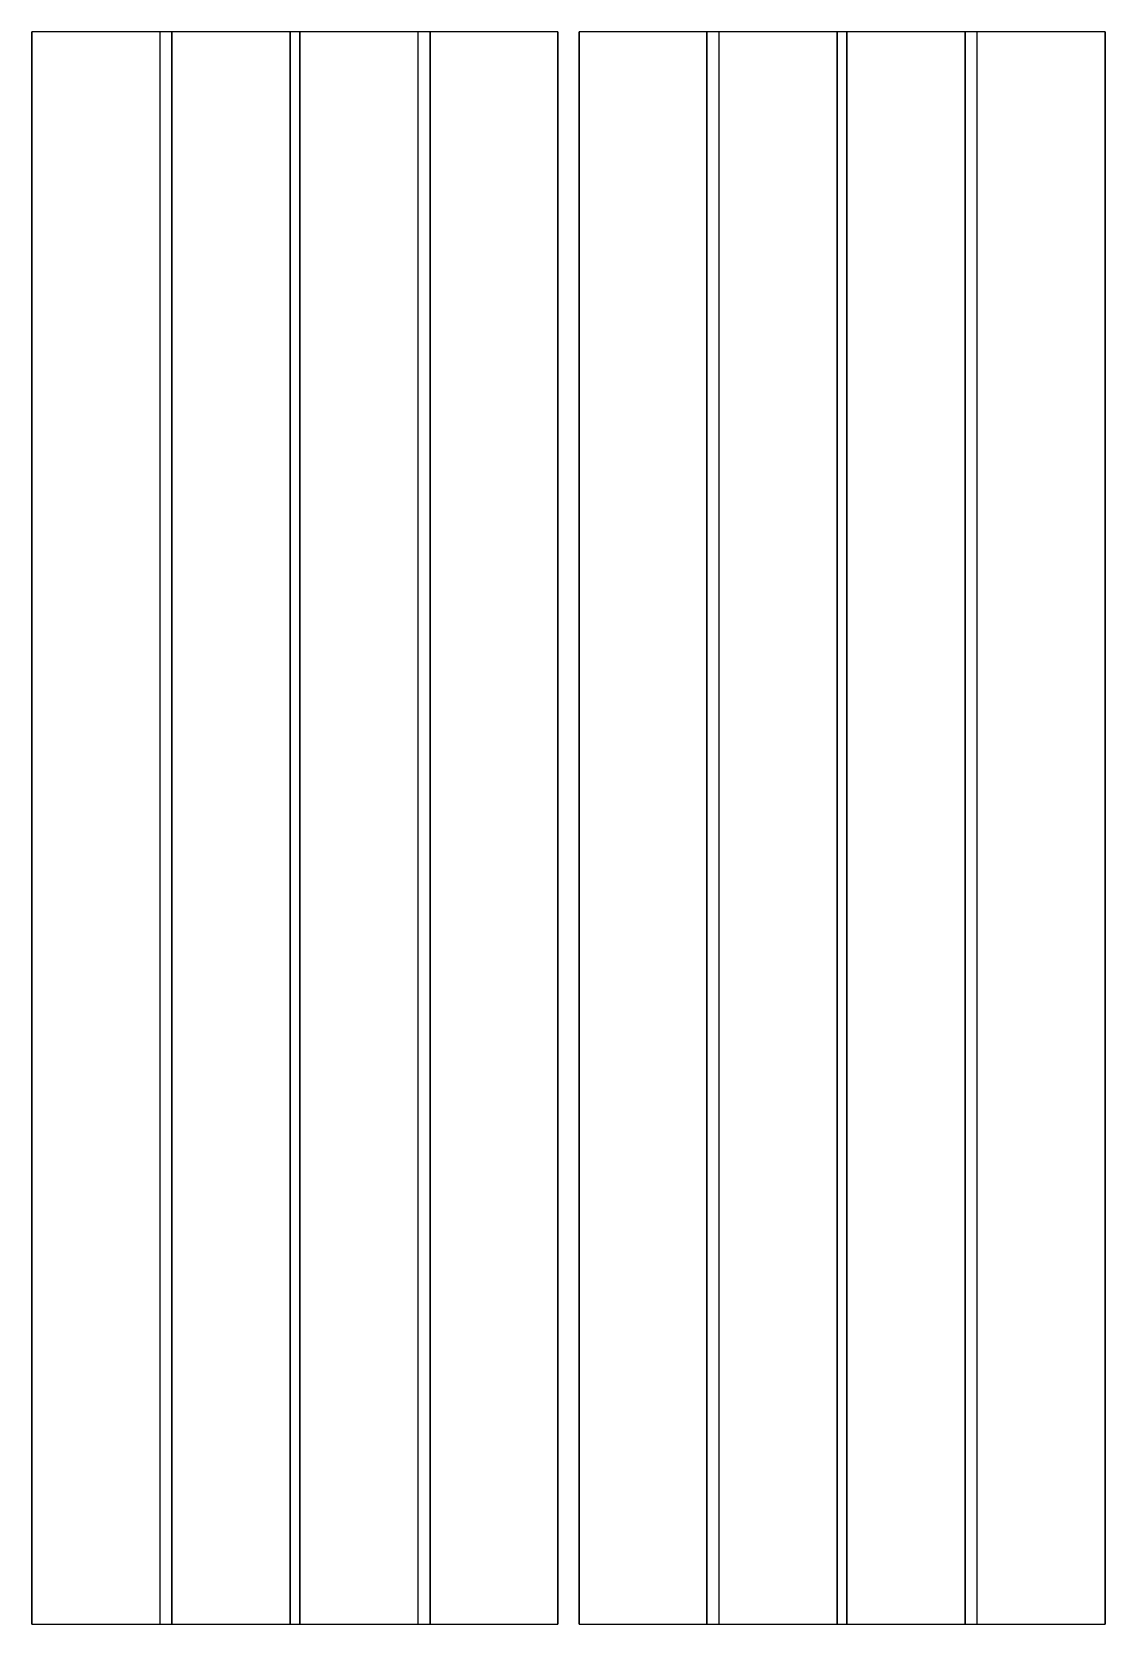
# Model space of a CAD drawing. Header units: metres. Extents: x -424 to 424, y -22 to 1234.
import ezdxf

# ---------------------------------------------------------------- set-up
doc = ezdxf.new("R2010")
doc.units = ezdxf.units.M

msp = doc.modelspace()

# ---------------------------------------------------------------- linework, layer by layer
at = {"layer": 'layer1', "color": 1}
for points in [[(-423.51724, 1233.83594, 13.06914), (-423.51724, -22.38654, 13.06914), (-313.03549, -22.38654, 13.06914), (-313.03549, 1233.83594, 13.06914)], [(-423.51724, 1233.83594, -13.06914), (-423.51724, -22.38654, -13.06914), (-423.51724, -22.38654, 13.06914), (-423.51724, 1233.83594, 13.06914)], [(-322.59329, 1233.83594, 7.54203), (-322.59329, -22.38654, 7.54203), (-212.11159, -22.38654, 7.54203), (-212.11159, 1233.83594, 7.54203)], [(-313.03549, 1233.83594, 13.06914), (-313.03549, -22.38654, 13.06914), (-313.03549, -22.38654, -13.06914), (-313.03549, 1233.83594, -13.06914)], [(-219.72633, 1233.83594, 13.06914), (-219.72633, -22.38654, 13.06914), (-109.24479, -22.38654, 13.06914), (-109.24479, 1233.83594, 13.06914)], [(-219.72633, 1233.83594, -13.06914), (-219.72633, -22.38654, -13.06914), (-219.72633, -22.38654, 13.06914), (-219.72633, 1233.83594, 13.06914)], [(-212.11159, 1233.83594, 7.54203), (-212.11159, -22.38654, 7.54203), (-212.11159, -22.38654, -18.59624), (-212.11159, 1233.83594, -18.59624)], [(-118.80232, 1233.83594, 7.54203), (-118.80232, -22.38654, 7.54203), (-8.32098, -22.38654, 7.54203), (-8.32098, 1233.83594, 7.54203)], [(-109.24479, 1233.83594, 13.06914), (-109.24479, -22.38654, 13.06914), (-109.24479, -22.38654, -13.06914), (-109.24479, 1233.83594, -13.06914)], [(-8.32098, 1233.83594, 7.54203), (-8.32098, -22.38654, 7.54203), (-8.32098, -22.38654, -18.59624), (-8.32098, 1233.83594, -18.59624)], [(118.80232, 1233.83594, 7.54203), (8.32098, 1233.83594, 7.54203), (8.32098, -22.38654, 7.54203), (118.80232, -22.38654, 7.54203)], [(8.32098, 1233.83594, 7.54203), (8.32098, 1233.83594, -18.59624), (8.32098, -22.38654, -18.59624), (8.32098, -22.38654, 7.54203)], [(219.72633, 1233.83594, 13.06914), (109.24479, 1233.83594, 13.06914), (109.24479, -22.38654, 13.06914), (219.72633, -22.38654, 13.06914)], [(109.24479, 1233.83594, 13.06914), (109.24479, 1233.83594, -13.06914), (109.24479, -22.38654, -13.06914), (109.24479, -22.38654, 13.06914)], [(322.59329, 1233.83594, 7.54203), (212.11159, 1233.83594, 7.54203), (212.11159, -22.38654, 7.54203), (322.59329, -22.38654, 7.54203)], [(212.11159, 1233.83594, 7.54203), (212.11159, 1233.83594, -18.59624), (212.11159, -22.38654, -18.59624), (212.11159, -22.38654, 7.54203)], [(219.72633, 1233.83594, -13.06914), (219.72633, 1233.83594, 13.06914), (219.72633, -22.38654, 13.06914), (219.72633, -22.38654, -13.06914)], [(423.51724, 1233.83594, 13.06914), (313.03549, 1233.83594, 13.06914), (313.03549, -22.38654, 13.06914), (423.51724, -22.38654, 13.06914)], [(313.03549, 1233.83594, 13.06914), (313.03549, 1233.83594, -13.06914), (313.03549, -22.38654, -13.06914), (313.03549, -22.38654, 13.06914)], [(423.51724, 1233.83594, -13.06914), (423.51724, 1233.83594, 13.06914), (423.51724, -22.38654, 13.06914), (423.51724, -22.38654, -13.06914)]]:
    msp.add_3dface(points, dxfattribs=at)

doc.saveas('drawing.dxf')
